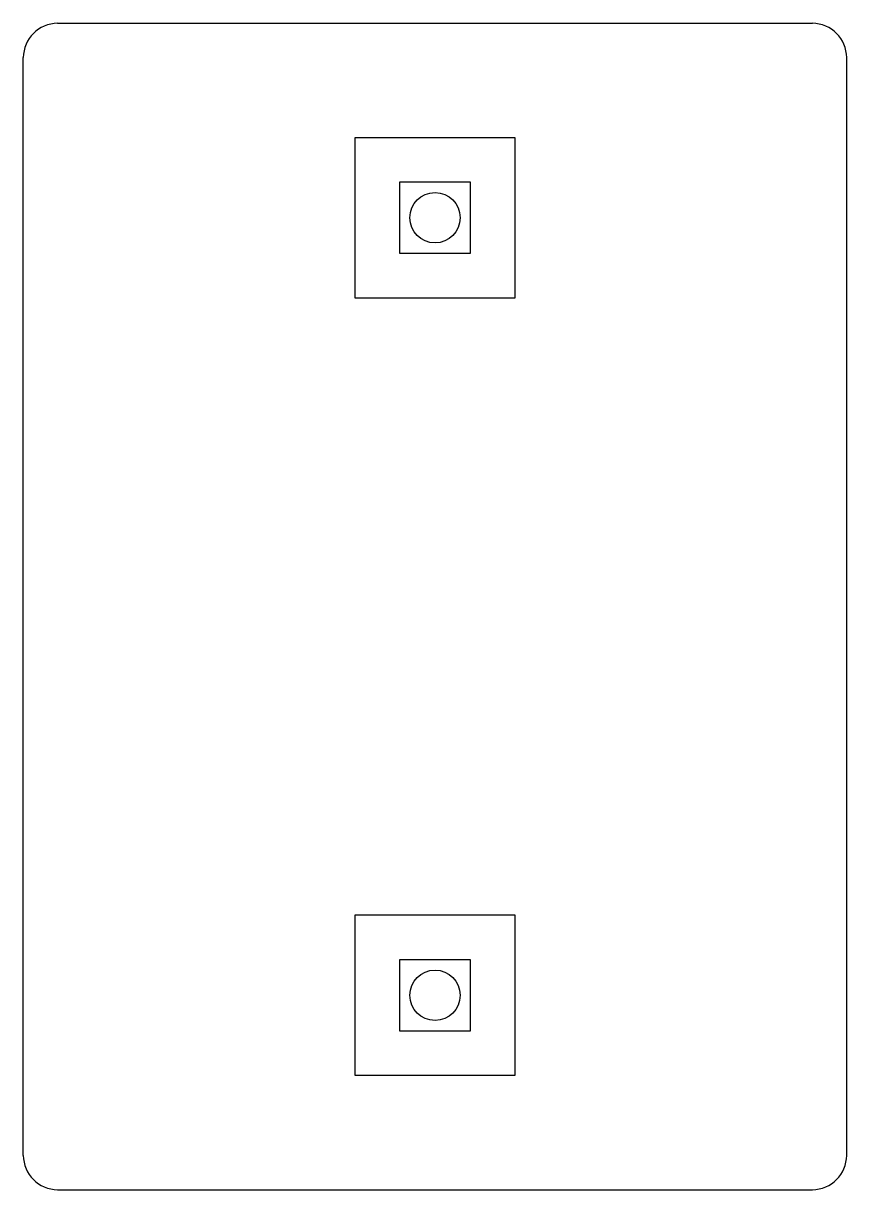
# Model space of a CAD drawing. Header units: millimetres. Extents: x -9 to 27, y -8.5 to 42.5.
import ezdxf

# ---------------------------------------------------------------- set-up
doc = ezdxf.new("R2010")
doc.units = ezdxf.units.MM

msp = doc.modelspace()

# ---------------------------------------------------------------- linework, layer by layer
for p, q in [((-7.5, 42.5), (25.5, 42.5)), ((-9, -7), (-9, 41)), ((27, -7), (27, 41)), ((12.5, 37.5), (5.5, 37.5)), ((5.5, 37.5), (5.5, 30.5)), ((12.5, 30.5), (12.5, 37.5)), ((10.55, 35.55), (7.45, 35.55)), ((7.45, 35.55), (7.45, 32.45)), ((10.55, 32.45), (10.55, 35.55)), ((7.45, 32.45), (10.55, 32.45)), ((5.5, 30.5), (12.5, 30.5)), ((12.5, 3.5), (5.5, 3.5)), ((5.5, 3.5), (5.5, -3.5)), ((12.5, -3.5), (12.5, 3.5)), ((10.55, 1.55), (7.45, 1.55)), ((7.45, 1.55), (7.45, -1.55)), ((10.55, -1.55), (10.55, 1.55)), ((7.45, -1.55), (10.55, -1.55)), ((5.5, -3.5), (12.5, -3.5)), ((-7.5, -8.5), (25.5, -8.5))]:
    msp.add_line(p, q)
for centre in [(9, 34), (9, 0)]:
    msp.add_circle(centre, 1.1)
for centre, start, end in [((-7.5, 41), 90, 180), ((25.5, 41), 0, 90), ((-7.5, -7), 180, 270), ((25.5, -7), 270, 0)]:
    msp.add_arc(centre, 1.5, start, end)

doc.saveas('drawing.dxf')
